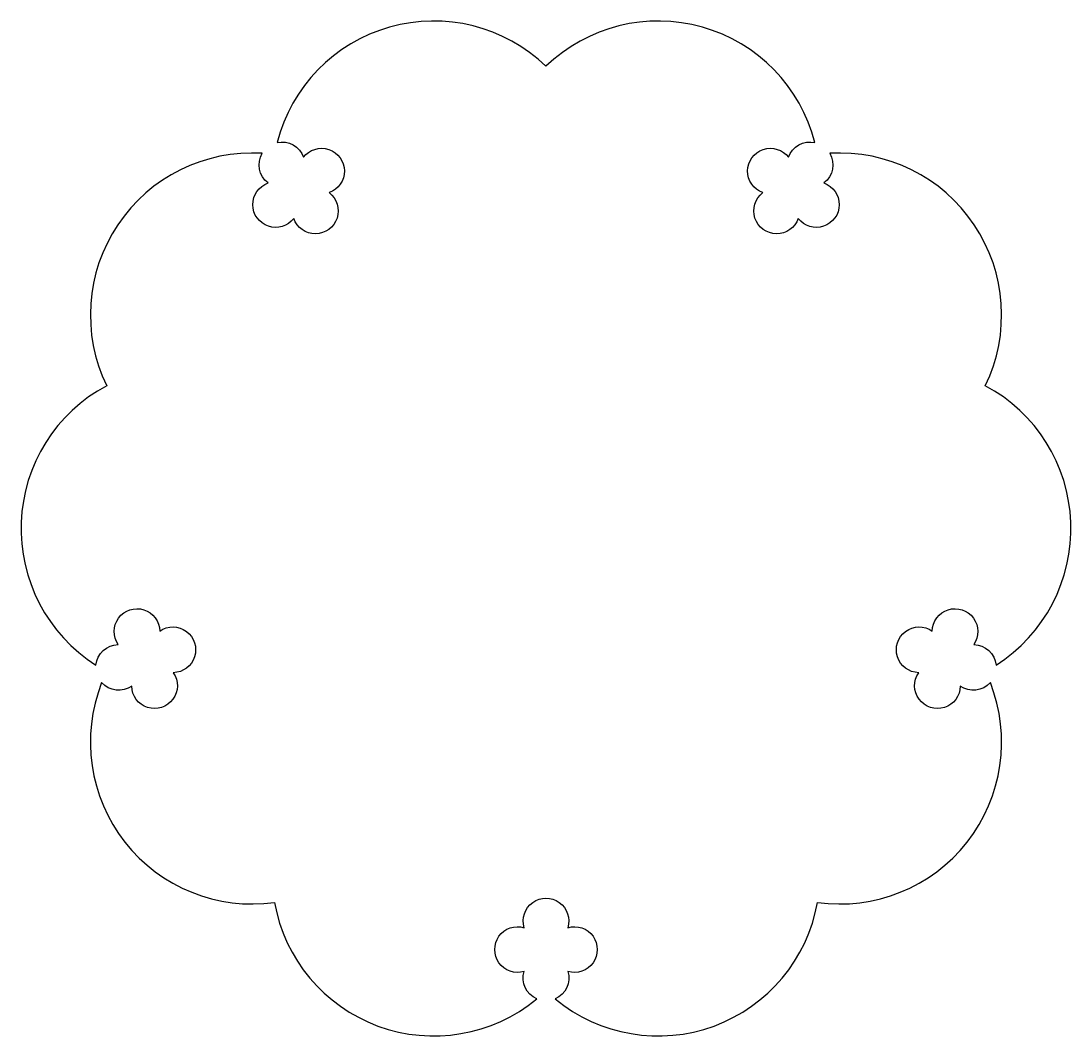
# Model space of a CAD drawing. Header units: feet. Extents: x -0.5 to 0.5, y -0.48 to 0.48.
import ezdxf

# ---------------------------------------------------------------- set-up
doc = ezdxf.new("R2010")
doc.units = ezdxf.units.FT
doc.header["$MEASUREMENT"] = 0

msp = doc.modelspace()

# ---------------------------------------------------------------- linework, layer by layer
msp.add_lwpolyline([(0.2314, 0.354, -0.378349), (0.2566, 0.3681, 0.574351), (0, 0.4408, 0.6), (0, 0.4408, 0.574351), (-0.2566, 0.3681, -0.378349), (-0.2314, 0.354, -1.343431), (-0.2069, 0.3203, -1.343431), (-0.2407, 0.2957, -1.343431), (-0.2652, 0.3295, -0.378349), (-0.2708, 0.3578, 0.574351), (-0.4192, 0.1362, 0.574351), (-0.4294, -0.1303, -0.378349), (-0.4082, -0.1107, -1.343431), (-0.3685, -0.0978, -1.343431), (-0.3556, -0.1375, -1.343431), (-0.3953, -0.1504, -0.378349), (-0.424, -0.147, 0.574351), (-0.2591, -0.3566, 0.574351), (-0.0088, -0.4486, -0.378349), (-0.0209, -0.4224, -1.343431), (-0.0209, -0.3807, -1.343431), (0.0209, -0.3807, -1.343431), (0.0209, -0.4224, -0.378349), (0.0088, -0.4486, 0.574351), (0.2591, -0.3566, 0.574351), (0.424, -0.147, -0.378349), (0.3953, -0.1504, -1.343431), (0.3556, -0.1375, -1.343431), (0.3685, -0.0978, -1.343431), (0.4082, -0.1107, -0.378349), (0.4294, -0.1303, 0.574351), (0.4192, 0.1362, 0.574351), (0.2708, 0.3578, -0.378349), (0.2652, 0.3295, -1.343431), (0.2407, 0.2957, -1.343431), (0.2069, 0.3203, -1.343431)], format="xyb", close=True)

doc.saveas('drawing.dxf')
